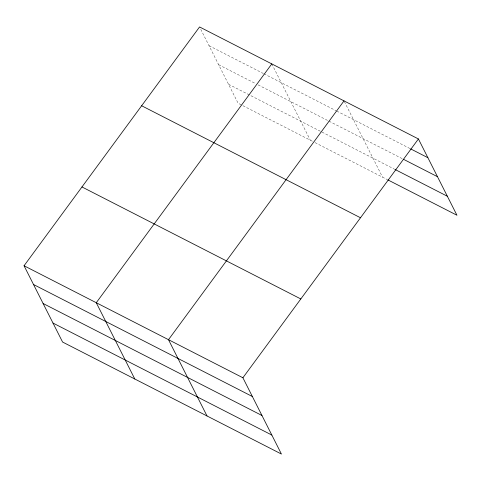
<?xml version="1.0" encoding="UTF-8"?>
<svg xmlns="http://www.w3.org/2000/svg" width="481" height="481" viewBox="0 0 481 481"><rect width="100%" height="100%" fill="white"/><g stroke="black" fill="none" stroke-linecap="round" stroke-linejoin="round"><path stroke-width="0.36" stroke-dasharray="2.4 1.8" d="M209.037 45.701L263.203 73.425M263.871 73.767L336.093 110.726M336.76 111.069L409.95 148.527M218.627 64.688L255.405 83.508M258.081 84.878L328.295 120.815M328.968 121.158L402.266 158.67M228.511 84.247L394.21 169.053M312.325 141.222L238.101 103.235L199.904 27.621M315.001 142.592L387.193 179.539M344.348 101.545L382.539 177.158M271.789 63.913L310.317 140.193"/><path stroke-width="0.72" d="M24.05 265.759L242.899 377.765L281.433 454.052L62.584 342.045L24.05 265.759L199.567 26.948L418.416 138.955L456.95 215.241L387.854 179.876M271.789 63.913L96.272 302.723L134.8 379.004M344.011 100.878L168.494 339.688L207.022 415.969M242.899 377.765L418.416 138.955M410.618 148.869L427.892 157.708M403.595 159.349L437.482 176.695M394.877 169.39L447.36 196.254M141.648 105.76L360.497 217.767M81.968 186.953L300.823 298.96M33.52 284.511L252.375 396.518M43.11 303.499L261.965 415.506M52.994 323.058L271.843 435.064"/></g></svg>
